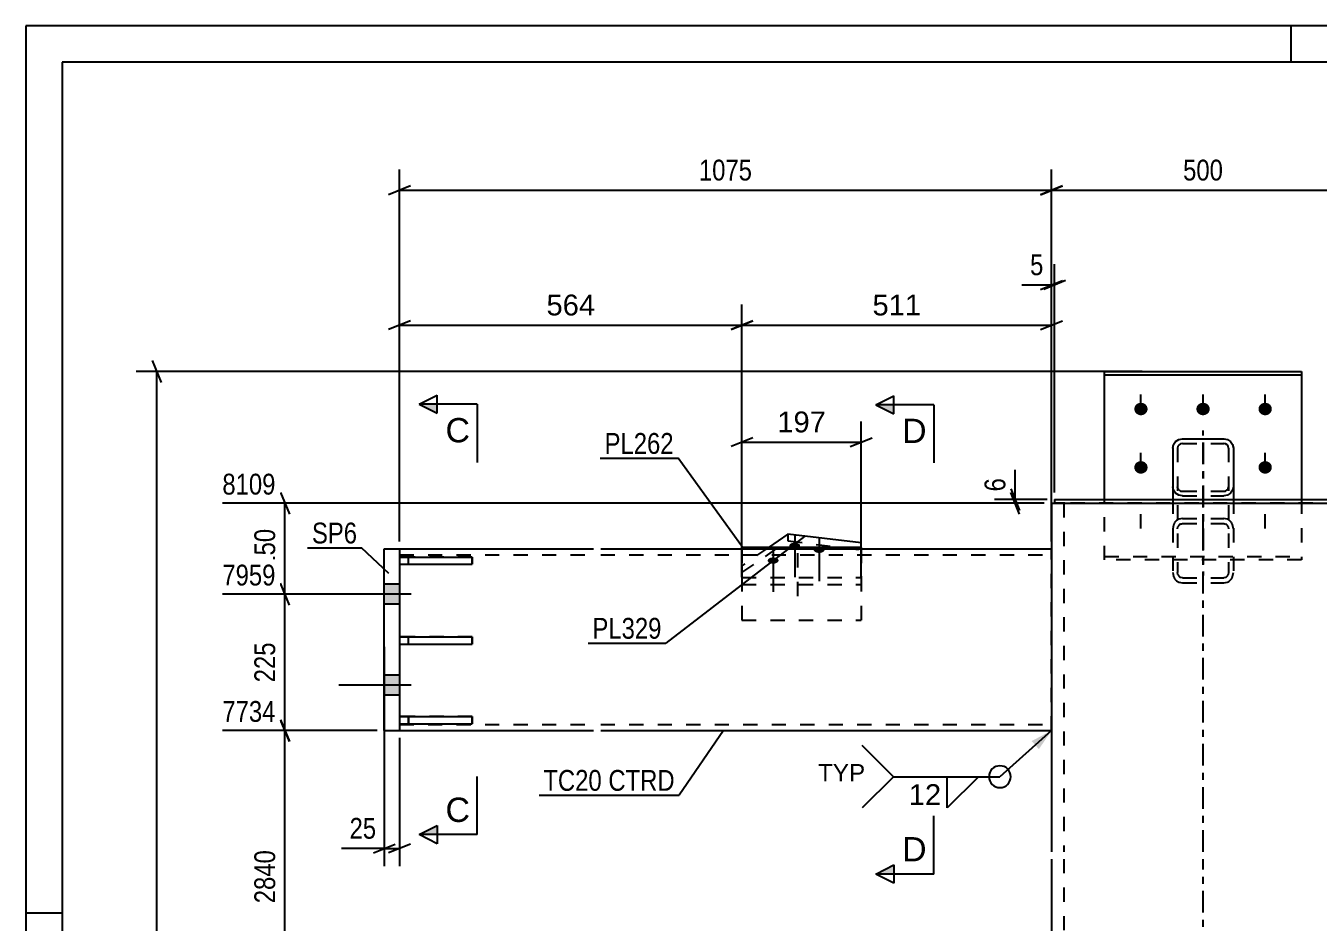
# Model space of a CAD drawing. Header units: millimetres. Extents: x -162 to 432, y -197 to 223.
# Drawn here: x -161.8 to 15.9, y 99.9 to 223.1 of the extents above; entities that cross this region are included whole.
import ezdxf

# ---------------------------------------------------------------- set-up
doc = ezdxf.new("R2010")
doc.units = ezdxf.units.MM
doc.linetypes.add('DXK_LINE_DOT2', pattern=[3.9198, 1.9599, -1.9599])
doc.linetypes.add('DXK_LINE_DOT3', pattern=[5.9187, 2.979, -0.9799, 0.9799, -0.9799])
doc.styles.add('Arial', font='ARIAL.TTF', dxfattribs={"height": 0.2})
doc.styles.add('Arial Narrow', font='ARIALN.TTF', dxfattribs={"height": 0.2})

# ---------------------------------------------------------------- blocks, each defined once
blk = doc.blocks.new('Unknown-284928215-1134')
at = {"color": 5, "linetype": 'Continuous'}
for p, q in [((432.21, 223.11), (-161.79, 223.11)), ((-161.79, 223.11), (-161.79, -196.89)), ((12.21, 218.11), (12.21, 223.11)), ((427.21, 218.11), (-156.79, 218.11)), ((-156.79, 218.11), (-156.79, -191.89)), ((-156.79, 101.11), (-161.79, 101.11))]:
    blk.add_line(p, q, dxfattribs=at)
blk = doc.blocks.new('Part-284928215-3013 - 2965')
at = {"color": 2, "linetype": 'Continuous'}
for p, q in [((-20.33, 157.97), (20.5, 157.97)), ((-20.33, 157.97), (-20.33, 157.47)), ((-20.33, 157.47), (-18.94, 157.47)), ((20.5, 157.47), (19.1, 157.47)), ((20.5, 157.97), (20.5, 157.47))]:
    blk.add_line(p, q, dxfattribs=at)
at = {"color": 7, "linetype": 'DXK_LINE_DOT2'}
blk.add_line((19.1, 157.47), (-18.94, 157.47), dxfattribs=at)
blk = doc.blocks.new('Bolt-284928215-3141 - 2965')
at = {"linetype": 'Continuous'}
for points in [[(-56.07, 151.22), (-56.22, 151.23), (-56.37, 151.26), (-56.51, 151.3), (-56.63, 151.36), (-56.72, 151.43), (-56.78, 151.51), (-56.81, 151.6), (-56.81, 151.68), (-56.78, 151.77), (-56.72, 151.85), (-56.63, 151.92), (-56.51, 151.98), (-56.37, 152.02), (-56.22, 152.05), (-56.07, 152.06), (-55.91, 152.05), (-55.76, 152.02), (-55.63, 151.98), (-55.51, 151.92), (-55.42, 151.85), (-55.35, 151.77), (-55.32, 151.68), (-55.32, 151.6), (-55.35, 151.51), (-55.42, 151.43), (-55.51, 151.36), (-55.63, 151.3), (-55.76, 151.26), (-55.91, 151.23)], [(-52.71, 150.64), (-52.87, 150.65), (-53.01, 150.68), (-53.15, 150.73), (-53.27, 150.78), (-53.36, 150.86), (-53.42, 150.94), (-53.46, 151.02), (-53.46, 151.11), (-53.42, 151.2), (-53.36, 151.28), (-53.27, 151.35), (-53.15, 151.41), (-53.01, 151.45), (-52.87, 151.48), (-52.71, 151.49), (-52.55, 151.48), (-52.4, 151.45), (-52.27, 151.41), (-52.15, 151.35), (-52.06, 151.28), (-52, 151.2), (-51.96, 151.11), (-51.96, 151.02), (-52, 150.94), (-52.06, 150.86), (-52.15, 150.78), (-52.27, 150.73), (-52.4, 150.68), (-52.55, 150.65)], [(-59.04, 149.16), (-59.19, 149.17), (-59.34, 149.2), (-59.48, 149.25), (-59.59, 149.31), (-59.68, 149.38), (-59.75, 149.46), (-59.78, 149.55), (-59.78, 149.64), (-59.75, 149.73), (-59.68, 149.81), (-59.59, 149.89), (-59.48, 149.95), (-59.34, 149.99), (-59.19, 150.02), (-59.04, 150.03), (-58.88, 150.02), (-58.73, 149.99), (-58.59, 149.95), (-58.48, 149.89), (-58.39, 149.81), (-58.32, 149.73), (-58.29, 149.64), (-58.29, 149.55), (-58.32, 149.46), (-58.39, 149.38), (-58.48, 149.31), (-58.59, 149.25), (-58.73, 149.2), (-58.88, 149.17)]]:
    blk.add_hatch(color=1, dxfattribs=at).paths.add_polyline_path(points)
at = {"color": 1, "linetype": 'Continuous'}
for p, q in [((-56.07, 153.21), (-56.07, 147.33)), ((-59.04, 151.16), (-59.04, 145.29)), ((-52.71, 152.63), (-52.71, 146.76))]:
    blk.add_line(p, q, dxfattribs=at)
at = {"color": 1, "linetype": 'DXK_LINE_DOT2'}
blk.add_line((-55.68, 150.59), (-55.68, 144.72), dxfattribs=at)
blk = doc.blocks.new('Part-284928215-2979 - 2965')
at = {"linetype": 'Continuous'}
blk.add_hatch(color=2, dxfattribs=at).paths.add_polyline_path([(0.08, 29.23), (-0.72, 30.63), (0.88, 30.63)])
at = {"color": 7, "linetype": 'DXK_LINE_DOT3'}
for p, q in [((0.08, 109.56), (0.08, 167.47)), ((0.08, 30.17), (0.08, 108.56)), ((0.08, -10), (0.08, 29.17))]:
    blk.add_line(p, q, dxfattribs=at)
at = {"color": 2, "linetype": 'Continuous'}
for p, q in [((-20.75, 157.47), (-20.75, 109.56)), ((-20.75, 157.47), (-20.33, 157.47)), ((-18.94, 157.47), (19.1, 157.47)), ((20.92, 157.47), (20.5, 157.47)), ((20.92, 157.47), (20.92, 109.56)), ((-20.75, 108.56), (-20.75, 30.17)), ((20.92, 108.56), (20.92, 30.17)), ((0.08, 29.23), (-0.72, 30.63)), ((-0.72, 30.63), (0.88, 30.63)), ((0.88, 30.63), (0.08, 29.23)), ((-20.75, 29.17), (-20.75, 12.5)), ((20.92, 29.17), (20.92, 12.5))]:
    blk.add_line(p, q, dxfattribs=at)
at = {"color": 7, "linetype": 'DXK_LINE_DOT2'}
for p, q in [((-18.96, 157.47), (-20.33, 157.47)), ((-18.94, 157.47), (-19.77, 157.47)), ((-19.08, 157.47), (-19.08, 109.56)), ((-18.96, 157.47), (-18.94, 157.47)), ((20.5, 157.47), (18.76, 157.47)), ((19.25, 157.47), (19.25, 109.56)), ((-19.08, 108.56), (-19.08, 30.17)), ((19.25, 108.56), (19.25, 30.17)), ((-19.08, 29.17), (-19.08, 0)), ((19.25, 29.17), (19.25, 0)), ((-20.75, 12.5), (-20.75, 0)), ((20.92, 12.5), (20.92, 0)), ((-20.75, 0), (20.92, 0))]:
    blk.add_line(p, q, dxfattribs=at)
at = {"color": 2, "linetype": 'Continuous'}
blk.add_circle((0.08, 30.13), 1, dxfattribs=at)
blk = doc.blocks.new('Bolt-284928215-2983 - 2965')
at = {"linetype": 'Continuous'}
for points in [[(-112.5, 146.35), (-112.5, 143.6), (-110.41, 143.6), (-110.41, 146.35)], [(-112.5, 146.35), (-112.5, 143.6), (-110.41, 143.6), (-110.41, 146.35)], [(-112.5, 133.85), (-112.5, 131.1), (-110.41, 131.1), (-110.41, 133.85)], [(-112.5, 133.85), (-112.5, 131.1), (-110.41, 131.1), (-110.41, 133.85)]]:
    blk.add_hatch(color=1, dxfattribs=at).paths.add_polyline_path(points)
at = {"color": 1, "linetype": 'Continuous'}
for p, q in [((-110.41, 146.35), (-112.5, 146.35)), ((-110.41, 146.35), (-112.5, 146.35)), ((-108.83, 144.97), (-118.75, 144.97)), ((-108.83, 144.97), (-118.75, 144.97)), ((-110.41, 143.6), (-112.5, 143.6)), ((-110.41, 143.6), (-112.5, 143.6)), ((-110.41, 133.85), (-112.5, 133.85)), ((-110.41, 133.85), (-112.5, 133.85)), ((-108.83, 132.47), (-118.75, 132.47)), ((-108.83, 132.47), (-118.75, 132.47)), ((-110.41, 131.1), (-112.5, 131.1)), ((-110.41, 131.1), (-112.5, 131.1))]:
    blk.add_line(p, q, dxfattribs=at)
blk = doc.blocks.new('Bolt-284928215-2984 - 2965')
at = {"linetype": 'Continuous'}
for points in [[(-8.46, 171.29), (-8.27, 171.27), (-8.09, 171.22), (-7.92, 171.13), (-7.78, 171.01), (-7.66, 170.86), (-7.59, 170.7), (-7.55, 170.52), (-7.55, 170.34), (-7.59, 170.17), (-7.66, 170), (-7.78, 169.86), (-7.92, 169.74), (-8.09, 169.65), (-8.27, 169.59), (-8.46, 169.57), (-8.65, 169.59), (-8.83, 169.65), (-9, 169.74), (-9.14, 169.86), (-9.25, 170), (-9.33, 170.17), (-9.37, 170.34), (-9.37, 170.52), (-9.33, 170.7), (-9.25, 170.86), (-9.14, 171.01), (-9, 171.13), (-8.83, 171.22), (-8.65, 171.27)], [(0.08, 171.29), (0.27, 171.27), (0.46, 171.22), (0.62, 171.13), (0.76, 171.01), (0.88, 170.86), (0.96, 170.7), (1, 170.52), (1, 170.34), (0.96, 170.17), (0.88, 170), (0.76, 169.86), (0.62, 169.74), (0.46, 169.65), (0.27, 169.59), (0.08, 169.57), (-0.11, 169.59), (-0.29, 169.65), (-0.46, 169.74), (-0.6, 169.86), (-0.71, 170), (-0.79, 170.17), (-0.83, 170.34), (-0.83, 170.52), (-0.79, 170.7), (-0.71, 170.86), (-0.6, 171.01), (-0.46, 171.13), (-0.29, 171.22), (-0.11, 171.27)], [(8.63, 171.29), (8.82, 171.27), (9, 171.22), (9.16, 171.13), (9.31, 171.01), (9.42, 170.86), (9.5, 170.7), (9.54, 170.52), (9.54, 170.34), (9.5, 170.17), (9.42, 170), (9.31, 169.86), (9.16, 169.74), (9, 169.65), (8.82, 169.59), (8.63, 169.57), (8.43, 169.59), (8.25, 169.65), (8.09, 169.74), (7.94, 169.86), (7.83, 170), (7.75, 170.17), (7.71, 170.34), (7.71, 170.52), (7.75, 170.7), (7.83, 170.86), (7.94, 171.01), (8.09, 171.13), (8.25, 171.22), (8.43, 171.27)], [(-8.46, 163.27), (-8.27, 163.25), (-8.09, 163.19), (-7.92, 163.1), (-7.78, 162.98), (-7.66, 162.84), (-7.59, 162.67), (-7.55, 162.5), (-7.55, 162.32), (-7.59, 162.14), (-7.66, 161.97), (-7.78, 161.83), (-7.92, 161.71), (-8.09, 161.62), (-8.27, 161.56), (-8.46, 161.54), (-8.65, 161.56), (-8.83, 161.62), (-9, 161.71), (-9.14, 161.83), (-9.25, 161.97), (-9.33, 162.14), (-9.37, 162.32), (-9.37, 162.5), (-9.33, 162.67), (-9.25, 162.84), (-9.14, 162.98), (-9, 163.1), (-8.83, 163.19), (-8.65, 163.25)], [(8.63, 163.27), (8.82, 163.25), (9, 163.19), (9.16, 163.1), (9.31, 162.98), (9.42, 162.84), (9.5, 162.67), (9.54, 162.5), (9.54, 162.32), (9.5, 162.14), (9.42, 161.97), (9.31, 161.83), (9.16, 161.71), (9, 161.62), (8.82, 161.56), (8.63, 161.54), (8.43, 161.56), (8.25, 161.62), (8.09, 161.71), (7.94, 161.83), (7.83, 161.97), (7.75, 162.14), (7.71, 162.32), (7.71, 162.5), (7.75, 162.67), (7.83, 162.84), (7.94, 162.98), (8.09, 163.1), (8.25, 163.19), (8.43, 163.25)]]:
    blk.add_hatch(color=1, dxfattribs=at).paths.add_polyline_path(points)
at = {"color": 1, "linetype": 'Continuous'}
for p, q in [((-8.46, 170.06), (-8.46, 172.43)), ((0.08, 170.06), (0.08, 172.43)), ((8.63, 170.06), (8.63, 172.43)), ((-8.46, 162.03), (-8.46, 164.4)), ((8.63, 162.03), (8.63, 164.4))]:
    blk.add_line(p, q, dxfattribs=at)
at = {"color": 1, "linetype": 'DXK_LINE_DOT2'}
for p, q in [((-8.46, 154.01), (-8.46, 156.37)), ((0.08, 154.01), (0.08, 156.37)), ((8.63, 154.01), (8.63, 156.37))]:
    blk.add_line(p, q, dxfattribs=at)
blk = doc.blocks.new('Part-284928215-3002 - 2965')
at = {"color": 7, "linetype": 'DXK_LINE_DOT2'}
for p, q in [((-100.41, 150.08), (-110.41, 150.08)), ((-110.41, 150.08), (-110.41, 149.08)), ((-109.16, 149.08), (-109.16, 150.08)), ((-100.41, 149.08), (-100.41, 150.08)), ((-110.41, 149.08), (-100.41, 149.08))]:
    blk.add_line(p, q, dxfattribs=at)
blk = doc.blocks.new('Part-284928215-3003 - 2965')
at = {"color": 7, "linetype": 'DXK_LINE_DOT2'}
for p, q in [((-100.41, 139.12), (-110.41, 139.12)), ((-110.41, 139.12), (-110.41, 138.12)), ((-109.16, 138.12), (-109.16, 139.12)), ((-100.41, 138.12), (-100.41, 139.12)), ((-110.41, 138.12), (-100.41, 138.12))]:
    blk.add_line(p, q, dxfattribs=at)
blk = doc.blocks.new('Part-284928215-3004 - 2965')
at = {"color": 2, "linetype": 'Continuous'}
for p, q in [((-110.41, 150.08), (-100.41, 150.08)), ((-110.41, 150.08), (-110.41, 149.08)), ((-100.41, 150.08), (-100.41, 149.08)), ((-110.41, 149.08), (-100.41, 149.08))]:
    blk.add_line(p, q, dxfattribs=at)
at = {"color": 7, "linetype": 'DXK_LINE_DOT2'}
blk.add_line((-109.16, 149.08), (-109.16, 150.08), dxfattribs=at)
blk = doc.blocks.new('Part-284928215-3005 - 2965')
at = {"color": 2, "linetype": 'Continuous'}
for p, q in [((-110.41, 139.12), (-100.41, 139.12)), ((-110.41, 139.12), (-110.41, 138.12)), ((-100.41, 139.12), (-100.41, 138.12)), ((-110.41, 138.12), (-100.41, 138.12))]:
    blk.add_line(p, q, dxfattribs=at)
at = {"color": 7, "linetype": 'DXK_LINE_DOT2'}
blk.add_line((-109.16, 138.12), (-109.16, 139.12), dxfattribs=at)
blk = doc.blocks.new('Part-284928215-3007 - 2965')
at = {"color": 2, "linetype": 'Continuous'}
for p, q in [((-13.46, 157.97), (-13.46, 175.59)), ((-13.46, 175.59), (13.63, 175.59)), ((-13.46, 175.13), (13.63, 175.13)), ((13.63, 175.59), (13.63, 157.97))]:
    blk.add_line(p, q, dxfattribs=at)
at = {"color": 7, "linetype": 'DXK_LINE_DOT2'}
for p, q in [((-13.46, 149.68), (-13.46, 157.97)), ((13.63, 157.97), (13.63, 149.68)), ((-13.46, 150.14), (13.63, 150.14)), ((13.63, 149.68), (-13.46, 149.68))]:
    blk.add_line(p, q, dxfattribs=at)
blk = doc.blocks.new('Part-284928215-3019 - 2965')
at = {"color": 7, "linetype": 'DXK_LINE_DOT2'}
for p, q in [((-100.41, 128.16), (-110.41, 128.16)), ((-110.41, 128.16), (-110.41, 127.16)), ((-109.16, 128.16), (-109.16, 127.16)), ((-100.41, 127.16), (-100.41, 128.16)), ((-110.41, 127.16), (-100.41, 127.16))]:
    blk.add_line(p, q, dxfattribs=at)
blk = doc.blocks.new('Part-284928215-3022 - 2965')
at = {"color": 2, "linetype": 'Continuous'}
for p, q in [((-110.41, 128.16), (-100.41, 128.16)), ((-110.41, 128.16), (-110.41, 127.16)), ((-100.41, 128.16), (-100.41, 127.16)), ((-110.41, 127.16), (-100.41, 127.16))]:
    blk.add_line(p, q, dxfattribs=at)
at = {"color": 7, "linetype": 'DXK_LINE_DOT2'}
blk.add_line((-109.16, 127.16), (-109.16, 128.16), dxfattribs=at)
blk = doc.blocks.new('Part-284928215-3133 - 2965')
at = {"color": 2, "linetype": 'Continuous'}
for p, q in [((-4.08, 165.07), (-3.98, 165.55)), ((-3.98, 165.55), (-3.69, 165.95)), ((-3.69, 165.95), (-3.26, 166.23)), ((-3.26, 166.23), (-2.75, 166.32)), ((-2.75, 166.32), (2.92, 166.32)), ((2.92, 166.32), (3.43, 166.23)), ((3.43, 166.23), (3.86, 165.95)), ((3.86, 165.95), (4.15, 165.55)), ((4.15, 165.55), (4.25, 165.07)), ((-4.08, 165.07), (-4.08, 157.97)), ((4.25, 165.07), (4.25, 157.97))]:
    blk.add_line(p, q, dxfattribs=at)
at = {"color": 7, "linetype": 'DXK_LINE_DOT2'}
for p, q in [((-3.37, 165.31), (-3.42, 165.07)), ((-3.22, 165.51), (-3.37, 165.31)), ((-3, 165.65), (-3.22, 165.51)), ((-2.75, 165.69), (-3, 165.65)), ((-2.75, 165.69), (2.92, 165.69)), ((3.17, 165.65), (2.92, 165.69)), ((3.39, 165.51), (3.17, 165.65)), ((3.53, 165.31), (3.39, 165.51)), ((3.58, 165.07), (3.53, 165.31)), ((-3.42, 165.07), (-3.42, 147.94)), ((3.58, 165.07), (3.58, 147.94)), ((-3.98, 159.26), (-4.08, 159.74)), ((-3.69, 158.86), (-3.98, 159.26)), ((-3.26, 158.59), (-3.69, 158.86)), ((-3.37, 159.5), (-3.42, 159.74)), ((-3.26, 159.35), (-3.37, 159.5)), ((-3.22, 159.3), (-3.26, 159.35)), ((-2.75, 158.49), (-3.26, 158.59)), ((-3.22, 159.3), (-3, 159.16)), ((-3, 159.16), (-2.75, 159.12)), ((-2.75, 159.12), (2.92, 159.12)), ((-2.75, 158.49), (2.92, 158.49)), ((2.92, 159.12), (3.17, 159.16)), ((3.43, 158.59), (2.92, 158.49)), ((3.17, 159.16), (3.39, 159.3)), ((3.39, 159.3), (3.43, 159.35)), ((3.43, 159.35), (3.53, 159.5)), ((3.86, 158.86), (3.43, 158.59)), ((3.53, 159.5), (3.58, 159.74)), ((4.15, 159.26), (3.86, 158.86)), ((4.25, 159.74), (4.15, 159.26)), ((-4.08, 157.97), (-4.08, 147.94)), ((4.25, 157.97), (4.25, 147.94)), ((-2.75, 155.39), (-3.26, 155.28)), ((-3, 154.62), (-2.75, 154.68)), ((-2.75, 155.39), (2.92, 155.39)), ((-2.75, 154.68), (2.92, 154.68)), ((3.43, 155.28), (2.92, 155.39)), ((2.92, 154.68), (3.17, 154.62)), ((-3.98, 154.51), (-4.08, 153.97)), ((-3.42, 153.97), (-3.37, 154.24)), ((3.53, 154.24), (3.58, 153.97)), ((4.25, 153.97), (4.15, 154.51)), ((-4.08, 147.94), (-3.98, 147.4)), ((-3.37, 147.67), (-3.42, 147.94)), ((3.58, 147.94), (3.53, 147.67)), ((4.15, 147.4), (4.25, 147.94)), ((-3.26, 146.63), (-2.75, 146.52)), ((-2.75, 147.23), (-3, 147.28)), ((-2.75, 147.23), (2.92, 147.23)), ((-2.75, 146.52), (2.92, 146.52)), ((3.17, 147.28), (2.92, 147.23)), ((2.92, 146.52), (3.43, 146.63))]:
    blk.add_line(p, q, dxfattribs=at)
at = {"color": 7, "linetype": 'DXK_LINE_DOT3'}
blk.add_line((0.08, 165.83), (0.08, 147.53), dxfattribs=at)
at = {"color": 7, "linetype": 'DXK_LINE_DOT2'}
for centre, radius, start, end in [((-2.69, 154.02), 1.38, 114.3199, 159.2417), ((-2.72, 154), 0.69, 114.3199, 159.2417), ((2.89, 154), 0.69, 20.7583, 65.6801), ((2.86, 154.02), 1.38, 20.7583, 65.6801), ((-2.72, 147.91), 0.69, 200.7583, 245.6801), ((2.89, 147.91), 0.69, 294.3199, 339.2417), ((-2.69, 147.88), 1.38, 200.7583, 245.6801), ((2.86, 147.88), 1.38, 294.3199, 339.2417)]:
    blk.add_arc(centre, radius, start, end, dxfattribs=at)
blk = doc.blocks.new('Part-284928215-3028 - 2965')
at = {"color": 2, "linetype": 'Continuous'}
for p, q in [((-112.5, 126.22), (-112.5, 151.22)), ((-112.5, 151.22), (-110.41, 151.22)), ((-110.41, 151.22), (-110.41, 150.08)), ((-110.41, 149.08), (-110.41, 139.12)), ((-110.41, 138.12), (-110.41, 128.16)), ((-112.5, 126.22), (-110.41, 126.22)), ((-110.41, 127.16), (-110.41, 126.22))]:
    blk.add_line(p, q, dxfattribs=at)
at = {"color": 7, "linetype": 'DXK_LINE_DOT2'}
for p, q in [((-110.41, 150.08), (-110.41, 149.08)), ((-110.41, 139.12), (-110.41, 138.12)), ((-110.41, 128.16), (-110.41, 127.16))]:
    blk.add_line(p, q, dxfattribs=at)
blk = doc.blocks.new('Part-284928215-3112 - 2965')
at = {"color": 2, "linetype": 'Continuous'}
for p, q in [((-110.41, 151.22), (-83.75, 151.22)), ((-82.75, 151.22), (-20.75, 151.22)), ((-110.41, 126.22), (-83.75, 126.22)), ((-82.75, 126.22), (-20.75, 126.22))]:
    blk.add_line(p, q, dxfattribs=at)
at = {"color": 7, "linetype": 'DXK_LINE_DOT2'}
for p, q in [((-110.41, 151.22), (-110.41, 126.22)), ((-20.75, 126.22), (-20.75, 151.22)), ((-20.75, 151.22), (-20.75, 151.22)), ((-20.75, 151.22), (-20.75, 151.22)), ((-110.41, 150.39), (-83.75, 150.39)), ((-82.75, 150.39), (-20.75, 150.39)), ((-110.41, 127.06), (-83.75, 127.06)), ((-82.75, 127.06), (-20.75, 127.06)), ((-20.75, 126.22), (-20.75, 126.22)), ((-20.75, 126.22), (-20.75, 126.22))]:
    blk.add_line(p, q, dxfattribs=at)
blk = doc.blocks.new('Part-284928215-3140 - 2965')
at = {"color": 2, "linetype": 'Continuous'}
for p, q in [((-63.32, 151.39), (-63.32, 151.22)), ((-46.93, 151.39), (-63.32, 151.39)), ((-46.93, 151.22), (-46.93, 151.39))]:
    blk.add_line(p, q, dxfattribs=at)
at = {"color": 7, "linetype": 'DXK_LINE_DOT2'}
for p, q in [((-63.32, 151.22), (-63.32, 141.39)), ((-46.93, 151.22), (-46.93, 141.39)), ((-63.32, 141.39), (-46.93, 141.39))]:
    blk.add_line(p, q, dxfattribs=at)
blk = doc.blocks.new('Part-284928215-3178 - 2965')
at = {"color": 2, "linetype": 'Continuous'}
for p, q in [((-57.01, 153.23), (-59.69, 151.39)), ((-46.93, 152.03), (-57.01, 153.23)), ((-46.93, 151.39), (-46.93, 152.03))]:
    blk.add_line(p, q, dxfattribs=at)
at = {"color": 7, "linetype": 'DXK_LINE_DOT2'}
for p, q in [((-57.01, 153.23), (-57.01, 152.29)), ((-63.32, 147.95), (-57.01, 152.29)), ((-59.69, 151.39), (-63.32, 148.89)), ((-57.01, 152.29), (-46.93, 151.09)), ((-46.93, 151.39), (-46.93, 146.31)), ((-63.32, 148.89), (-63.32, 146.31)), ((-63.32, 147.25), (-46.93, 147.25)), ((-63.32, 146.31), (-46.93, 146.31))]:
    blk.add_line(p, q, dxfattribs=at)
blk = doc.blocks.new('StraightDimension-284928215-3511 - 2965')
at = {"color": 7, "linetype": 'Continuous'}
for p, q in [((-113.5, 126.22), (-134.77, 126.22)), ((-125.56, 124.72), (-126.76, 127.72)), ((-126.16, 86.06), (-126.16, 126.22)), ((-126.76, 87.56), (-125.56, 84.56)), ((-67.58, 86.06), (-134.77, 86.06))]:
    blk.add_line(p, q, dxfattribs=at)
at = {"color": 0, "linetype": 'Continuous'}
blk.add_wipeout([(-126.86, 126.82), (-126.86, 131.02), (-135.37, 131.02), (-135.37, 126.82)], dxfattribs=at)
at = {"color": 0}
blk.add_wipeout([(-126.91, 110.4), (-131.11, 110.4), (-131.11, 101.88), (-126.91, 101.88)], dxfattribs=at)
at = {"color": 3, "linetype": 'Continuous', "style": 'Arial Narrow'}
blk.add_text('7734', height=2.863, dxfattribs=at).set_placement((-134.77, 127.42))
at = {"color": 3, "style": 'Arial Narrow'}
blk.add_text('2840', height=2.863, rotation=90.0002, dxfattribs=at).set_placement((-127.51, 102.48))
blk = doc.blocks.new('StraightDimension-284928215-3202 - 2965')
at = {"color": 7, "linetype": 'Continuous'}
for p, q in [((-112.5, 137.72), (-112.5, 107.6)), ((-110.41, 125.22), (-110.41, 107.6)), ((-114, 109.4), (-111, 110.6)), ((-108.91, 110.6), (-111.91, 109.4)), ((-112.5, 110), (-110.41, 110))]:
    blk.add_line(p, q, dxfattribs=at)
at = {"color": 0}
blk.add_wipeout([(-113.02, 110.75), (-113.02, 114.95), (-117.88, 114.95), (-117.88, 110.75)], dxfattribs=at)
at = {"color": 7, "linetype": 'Continuous'}
blk.add_line((-112.5, 110), (-118.4, 110), dxfattribs=at)
blk.add_line((-112.5, 110), (-118.4, 110), dxfattribs=at)
at = {"color": 3, "style": 'Arial Narrow'}
blk.add_text('25', height=2.863, dxfattribs=at).set_placement((-117.28, 111.35))
blk = doc.blocks.new('StraightDimension-284928215-3289 - 2965')
at = {"color": 7, "linetype": 'Continuous'}
for p, q in [((-20.75, 158.47), (-20.75, 190.33)), ((-20.33, 158.97), (-20.33, 190.33)), ((-22.25, 186.88), (-19.25, 188.08)), ((-18.83, 188.08), (-21.83, 186.88)), ((-20.75, 187.48), (-20.33, 187.48))]:
    blk.add_line(p, q, dxfattribs=at)
at = {"color": 0}
blk.add_wipeout([(-21.28, 188.23), (-21.28, 192.43), (-24.3, 192.43), (-24.3, 188.23)], dxfattribs=at)
at = {"color": 7, "linetype": 'Continuous'}
blk.add_line((-20.75, 187.48), (-24.83, 187.48), dxfattribs=at)
blk.add_line((-20.75, 187.48), (-24.83, 187.48), dxfattribs=at)
at = {"color": 3, "style": 'Arial Narrow'}
blk.add_text('5', height=2.86, dxfattribs=at).set_placement((-23.7, 188.83))
blk = doc.blocks.new('StraightDimension-284928215-3308 - 2965')
at = {"color": 7, "linetype": 'Continuous'}
for p, q in [((-20.75, 152.22), (-20.75, 203.35)), ((20.92, 152.22), (20.92, 203.35)), ((-19.25, 201.1), (-22.25, 199.9)), ((19.42, 199.9), (22.42, 201.1)), ((-20.75, 200.5), (20.92, 200.5))]:
    blk.add_line(p, q, dxfattribs=at)
at = {"color": 0}
blk.add_wipeout([(3.43, 201.25), (3.43, 205.45), (-3.26, 205.45), (-3.26, 201.25)], dxfattribs=at)
at = {"color": 3, "style": 'Arial Narrow'}
blk.add_text('500', height=2.863, dxfattribs=at).set_placement((-2.66, 201.85))
blk = doc.blocks.new('StraightDimension-284928215-3318 - 2965')
at = {"color": 7, "linetype": 'Continuous'}
for p, q in [((-110.41, 152.22), (-110.41, 203.35)), ((-20.75, 152.22), (-20.75, 203.35)), ((-108.91, 201.1), (-111.91, 199.9)), ((-22.25, 199.9), (-19.25, 201.1)), ((-110.41, 200.5), (-20.75, 200.5))]:
    blk.add_line(p, q, dxfattribs=at)
at = {"color": 0}
blk.add_wipeout([(-61.32, 201.25), (-61.32, 205.45), (-69.84, 205.45), (-69.84, 201.25)], dxfattribs=at)
at = {"color": 3, "style": 'Arial Narrow'}
blk.add_text('1075', height=2.863, dxfattribs=at).set_placement((-69.24, 201.85))
blk = doc.blocks.new('StraightDimension-284928215-3394 - 2965')
at = {"color": 7, "linetype": 'Continuous'}
for p, q in [((-110.41, 152.22), (-110.41, 184.8)), ((-63.32, 150.27), (-63.32, 184.8)), ((-108.91, 182.55), (-111.91, 181.35)), ((-110.41, 181.95), (-63.32, 181.95)), ((-64.82, 181.35), (-61.82, 182.55))]:
    blk.add_line(p, q, dxfattribs=at)
at = {"color": 0}
blk.add_wipeout([(-82.93, 182.7), (-82.93, 186.9), (-90.8, 186.9), (-90.8, 182.7)], dxfattribs=at)
at = {"color": 3, "style": 'Arial'}
blk.add_text('564', height=2.865, dxfattribs=at).set_placement((-90.2, 183.3))
blk = doc.blocks.new('StraightDimension-284928215-3404 - 2965')
at = {"color": 7, "linetype": 'Continuous'}
for p, q in [((-63.32, 150.27), (-63.32, 184.8)), ((-20.75, 152.22), (-20.75, 184.8)), ((-61.82, 182.55), (-64.82, 181.35)), ((-63.32, 181.95), (-20.75, 181.95)), ((-22.25, 181.35), (-19.25, 182.55))]:
    blk.add_line(p, q, dxfattribs=at)
at = {"color": 0}
blk.add_wipeout([(-38.1, 182.7), (-38.1, 186.9), (-45.97, 186.9), (-45.97, 182.7)], dxfattribs=at)
at = {"color": 3, "style": 'Arial'}
blk.add_text('511', height=2.865, dxfattribs=at).set_placement((-45.37, 183.3))
blk = doc.blocks.new('StraightDimension-284928215-3436 - 2965')
at = {"color": 7, "linetype": 'Continuous'}
for p, q in [((-143.16, 174.09), (-144.36, 177.09)), ((-8.27, 175.59), (-146.61, 175.59)), ((-143.76, -2.08), (-143.76, 175.59)), ((-144.36, -0.58), (-143.16, -3.58)), ((-34.25, -2.08), (-146.61, -2.08))]:
    blk.add_line(p, q, dxfattribs=at)
at = {"color": 0}
blk.add_wipeout([(-144.51, 91.8), (-148.71, 91.8), (-148.71, 81.7), (-144.51, 81.7)], dxfattribs=at)
at = {"color": 3, "style": 'Arial'}
blk.add_text('8351', height=2.865, rotation=90.0002, dxfattribs=at).set_placement((-145.11, 82.3))
blk = doc.blocks.new('StraightDimension-284928215-3445 - 2965')
at = {"color": 7, "linetype": 'Continuous'}
for p, q in [((-63.32, 147.31), (-63.32, 168.72)), ((-46.93, 147.31), (-46.93, 168.72)), ((-61.82, 166.47), (-64.82, 165.27)), ((-63.32, 165.87), (-46.93, 165.87)), ((-48.43, 165.27), (-45.43, 166.47))]:
    blk.add_line(p, q, dxfattribs=at)
at = {"color": 0}
blk.add_wipeout([(-51.19, 166.62), (-51.19, 170.82), (-59.06, 170.82), (-59.06, 166.62)], dxfattribs=at)
at = {"color": 3, "style": 'Arial'}
blk.add_text('197', height=2.865, dxfattribs=at).set_placement((-58.46, 167.22))
blk = doc.blocks.new('StraightDimension-284928215-3450 - 2965')
at = {"color": 7, "linetype": 'Continuous'}
for p, q in [((-26.35, 159.47), (-25.15, 156.47)), ((-25.15, 155.97), (-26.35, 158.97)), ((-21.33, 157.97), (-28.6, 157.97)), ((-21.75, 157.47), (-28.6, 157.47)), ((-25.75, 157.47), (-25.75, 157.97))]:
    blk.add_line(p, q, dxfattribs=at)
at = {"color": 0}
blk.add_wipeout([(-26.5, 161.52), (-30.7, 161.52), (-30.7, 158.5), (-26.5, 158.5)], dxfattribs=at)
at = {"color": 7, "linetype": 'Continuous'}
blk.add_line((-25.75, 157.97), (-25.75, 162.05), dxfattribs=at)
blk.add_line((-25.75, 157.97), (-25.75, 162.05), dxfattribs=at)
at = {"color": 3, "style": 'Arial Narrow'}
blk.add_text('6', height=2.86, rotation=90.0002, dxfattribs=at).set_placement((-27.1, 159.1))
blk = doc.blocks.new('StraightDimension-284928215-3493 - 2965')
at = {"color": 7, "linetype": 'Continuous'}
for p, q in [((-126.76, 158.97), (-125.56, 155.97)), ((-21.75, 157.47), (-134.77, 157.47)), ((-126.16, 144.97), (-126.16, 157.47)), ((-125.56, 143.47), (-126.76, 146.47)), ((-117.66, 144.97), (-134.77, 144.97))]:
    blk.add_line(p, q, dxfattribs=at)
at = {"color": 0, "linetype": 'Continuous'}
blk.add_wipeout([(-126.86, 158.07), (-126.86, 162.27), (-135.37, 162.27), (-135.37, 158.07)], dxfattribs=at)
at = {"color": 0}
blk.add_wipeout([(-126.91, 154.56), (-131.11, 154.56), (-131.11, 147.88), (-126.91, 147.88)], dxfattribs=at)
at = {"color": 3, "linetype": 'Continuous', "style": 'Arial Narrow'}
blk.add_text('8109', height=2.863, dxfattribs=at).set_placement((-134.77, 158.67))
at = {"color": 3, "style": 'Arial Narrow'}
blk.add_text('150', height=2.863, rotation=90.0002, dxfattribs=at).set_placement((-127.51, 148.48))
blk = doc.blocks.new('StraightDimension-284928215-3502 - 2965')
at = {"color": 7, "linetype": 'Continuous'}
for p, q in [((-125.56, 143.47), (-126.76, 146.47)), ((-117.66, 144.97), (-134.77, 144.97)), ((-126.16, 126.22), (-126.16, 144.97)), ((-113.5, 126.22), (-134.77, 126.22)), ((-126.76, 127.72), (-125.56, 124.72))]:
    blk.add_line(p, q, dxfattribs=at)
at = {"color": 0, "linetype": 'Continuous'}
blk.add_wipeout([(-126.86, 145.57), (-126.86, 149.77), (-135.37, 149.77), (-135.37, 145.57)], dxfattribs=at)
at = {"color": 0}
blk.add_wipeout([(-126.91, 138.94), (-131.11, 138.94), (-131.11, 132.26), (-126.91, 132.26)], dxfattribs=at)
at = {"color": 3, "linetype": 'Continuous', "style": 'Arial Narrow'}
blk.add_text('7959', height=2.863, dxfattribs=at).set_placement((-134.77, 146.17))
at = {"color": 3, "style": 'Arial Narrow'}
blk.add_text('225', height=2.863, rotation=90.0002, dxfattribs=at).set_placement((-127.51, 132.86))
blk = doc.blocks.new('Mark-284928215-3108 - 2965')
at = {"color": 0}
for points in [[(-82.59, 117.94), (-82.59, 120.94), (-90.63, 120.94), (-90.63, 117.94)], [(-72.57, 117.94), (-72.57, 120.94), (-81.69, 120.94), (-81.69, 117.94)]]:
    blk.add_wipeout(points, dxfattribs=at)
for points in [[(-82.59, 117.94), (-82.59, 120.94), (-90.63, 120.94), (-90.63, 117.94)], [(-72.57, 117.94), (-72.57, 120.94), (-81.69, 120.94), (-81.69, 117.94)]]:
    blk.add_wipeout(points, dxfattribs=at)
at = {"color": 30, "linetype": 'Continuous'}
for p in [(-65.84, 126.22), (-91.23, 117.34)]:
    blk.add_line(p, (-71.97, 117.34), dxfattribs=at)
at = {"color": 3, "style": 'Arial Narrow'}
for s, p in [('TC20', (-90.63, 117.94)), ('CTRD', (-81.69, 117.94))]:
    blk.add_text(s, height=2.863, dxfattribs=at).set_placement(p)
blk = doc.blocks.new('Mark-284928215-3024 - 2965')
at = {"color": 0}
blk.add_wipeout([(-116.24, 151.95), (-116.24, 154.95), (-122.45, 154.95), (-122.45, 151.95)], dxfattribs=at)
blk.add_wipeout([(-116.24, 151.95), (-116.24, 154.95), (-122.45, 154.95), (-122.45, 151.95)], dxfattribs=at)
at = {"color": 30, "linetype": 'Continuous'}
for p in [(-123.05, 151.35), (-111.88, 147.81)]:
    blk.add_line(p, (-115.64, 151.35), dxfattribs=at)
at = {"color": 3, "style": 'Arial Narrow'}
blk.add_text('SP6', height=2.863, dxfattribs=at).set_placement((-122.45, 151.95))
blk = doc.blocks.new('Mark-284928215-3136 - 2965')
at = {"color": 0}
blk.add_wipeout([(-72.71, 164.27), (-72.71, 167.27), (-82.21, 167.27), (-82.21, 164.27)], dxfattribs=at)
blk.add_wipeout([(-72.71, 164.27), (-72.71, 167.27), (-82.21, 167.27), (-82.21, 164.27)], dxfattribs=at)
at = {"color": 30, "linetype": 'Continuous'}
for p in [(-82.81, 163.67), (-63.17, 151.29)]:
    blk.add_line(p, (-72.11, 163.67), dxfattribs=at)
at = {"color": 3, "style": 'Arial Narrow'}
blk.add_text('PL262', height=2.863, dxfattribs=at).set_placement((-82.21, 164.27))
blk = doc.blocks.new('SectionMark-284928215-3545 - 2965')
at = {"linetype": 'Continuous'}
for points in [[(-42.43, 171.01), (-42.43, 169.76), (-44.93, 171.01)], [(-42.43, 107.74), (-42.43, 106.49), (-44.93, 106.49)]]:
    blk.add_hatch(color=6, dxfattribs=at).paths.add_polyline_path(points)
at = {"color": 6, "linetype": 'Continuous'}
for p, q in [((-44.93, 171.01), (-42.43, 172.26)), ((-36.93, 171.01), (-44.93, 171.01)), ((-44.93, 171.01), (-42.43, 169.76)), ((-42.43, 169.76), (-42.43, 172.26)), ((-36.93, 171.01), (-36.93, 163.01)), ((-36.93, 106.49), (-36.93, 114.49)), ((-44.93, 106.49), (-42.43, 107.74)), ((-42.43, 107.74), (-42.43, 105.24)), ((-36.93, 106.49), (-44.93, 106.49)), ((-42.43, 105.24), (-44.93, 106.49))]:
    blk.add_line(p, q, dxfattribs=at)
at = {"color": 0, "linetype": 'Continuous'}
for points in [[(-37.93, 165.76), (-37.93, 169.26), (-41.3, 169.26), (-41.3, 165.76)], [(-37.93, 108.24), (-37.93, 111.74), (-41.3, 111.74), (-41.3, 108.24)]]:
    blk.add_wipeout(points, dxfattribs=at)
at = {"color": 3, "linetype": 'Continuous', "style": 'Arial'}
for p in [(-41.3, 165.76), (-41.3, 108.24)]:
    blk.add_text('D', height=3.34, dxfattribs=at).set_placement(p)
blk = doc.blocks.new('Mark-284928215-3174 - 2965')
at = {"color": 0}
blk.add_wipeout([(-74.38, 138.85), (-74.38, 141.85), (-83.88, 141.85), (-83.88, 138.85)], dxfattribs=at)
blk.add_wipeout([(-74.38, 138.85), (-74.38, 141.85), (-83.88, 141.85), (-83.88, 138.85)], dxfattribs=at)
at = {"color": 30, "linetype": 'Continuous'}
for p in [(-54.66, 152.95), (-84.48, 138.25)]:
    blk.add_line(p, (-73.78, 138.25), dxfattribs=at)
at = {"color": 3, "style": 'Arial Narrow'}
blk.add_text('PL329', height=2.863, dxfattribs=at).set_placement((-83.88, 138.85))
blk = doc.blocks.new('SectionMark-284928215-3543 - 2965')
at = {"linetype": 'Continuous'}
for points in [[(-105.22, 171.1), (-105.22, 169.85), (-107.72, 171.1)], [(-105.22, 113.16), (-105.22, 111.91), (-107.72, 111.91)]]:
    blk.add_hatch(color=6, dxfattribs=at).paths.add_polyline_path(points)
at = {"color": 6, "linetype": 'Continuous'}
for p, q in [((-107.72, 171.1), (-105.22, 172.35)), ((-99.72, 171.1), (-107.72, 171.1)), ((-107.72, 171.1), (-105.22, 169.85)), ((-105.22, 169.85), (-105.22, 172.35)), ((-99.72, 171.1), (-99.72, 163.1)), ((-99.72, 111.91), (-99.72, 119.91)), ((-107.72, 111.91), (-105.22, 113.16)), ((-105.22, 113.16), (-105.22, 110.66)), ((-99.72, 111.91), (-107.72, 111.91)), ((-105.22, 110.66), (-107.72, 111.91))]:
    blk.add_line(p, q, dxfattribs=at)
at = {"color": 0, "linetype": 'Continuous'}
for points in [[(-100.72, 165.85), (-100.72, 169.35), (-104.09, 169.35), (-104.09, 165.85)], [(-100.72, 113.66), (-100.72, 117.16), (-104.09, 117.16), (-104.09, 113.66)]]:
    blk.add_wipeout(points, dxfattribs=at)
at = {"color": 3, "linetype": 'Continuous', "style": 'Arial'}
for p in [(-104.09, 165.85), (-104.09, 113.66)]:
    blk.add_text('C', height=3.34, dxfattribs=at).set_placement(p)
blk = doc.blocks.new('WeldMark-284928215-3576 - 2965')
at = {"linetype": 'Continuous'}
blk.add_hatch(color=30, dxfattribs=at).paths.add_polyline_path([(-23.48, 124.78), (-20.75, 126.22), (-22.49, 123.67)])
at = {"color": 30, "linetype": 'Continuous'}
blk.add_line((-20.75, 126.22), (-27.85, 119.88), dxfattribs=at)
at = {"color": 3, "linetype": 'Continuous'}
for q in [(-46.78, 124.17), (-46.78, 115.6)]:
    blk.add_line((-42.49, 119.88), q, dxfattribs=at)
for start, end in [(90, 270), (270, 90)]:
    blk.add_arc((-27.85, 119.88), 1.5, start, end, dxfattribs=at)
at = {"color": 0}
blk.add_wipeout([(-35.75, 115.78), (-35.75, 119.18), (-40.59, 119.18), (-40.59, 115.78)], dxfattribs=at)
at = {"color": 30, "linetype": 'Continuous'}
blk.add_line((-42.49, 119.88), (-27.85, 119.88), dxfattribs=at)
at = {"color": 3, "linetype": 'Continuous'}
for p, q in [((-35.09, 119.88), (-30.8, 119.88)), ((-30.8, 119.88), (-35.09, 115.6)), ((-35.09, 115.6), (-35.09, 119.88))]:
    blk.add_line(p, q, dxfattribs=at)
at = {"color": 3, "style": 'Arial'}
blk.add_text('12', height=2.865, dxfattribs=at).set_placement((-40.39, 115.98))
at = {"color": 0, "linetype": 'Continuous'}
blk.add_wipeout([(-46.39, 119.23), (-46.39, 121.73), (-52.87, 121.73), (-52.87, 119.23)], dxfattribs=at)
blk.add_wipeout([(-46.39, 119.23), (-46.39, 121.73), (-52.87, 121.73), (-52.87, 119.23)], dxfattribs=at)
at = {"color": 3, "linetype": 'Continuous', "style": 'Arial'}
blk.add_text('TYP', height=2.388, dxfattribs=at).set_placement((-52.87, 119.23))

msp = doc.modelspace()

# ---------------------------------------------------------------- block references
for name in ['Unknown-284928215-1134', 'Part-284928215-3007 - 2965', 'Bolt-284928215-2984 - 2965', 'Part-284928215-2979 - 2965', 'Part-284928215-3133 - 2965', 'Part-284928215-3013 - 2965', 'Part-284928215-3178 - 2965', 'Bolt-284928215-3141 - 2965', 'Part-284928215-3028 - 2965', 'Part-284928215-3112 - 2965', 'Part-284928215-3140 - 2965', 'Part-284928215-3002 - 2965', 'Part-284928215-3004 - 2965', 'Bolt-284928215-2983 - 2965', 'Part-284928215-3003 - 2965', 'Part-284928215-3005 - 2965', 'Part-284928215-3019 - 2965', 'Part-284928215-3022 - 2965']:
    msp.add_blockref(name, (0, 0))

# ---------------------------------------------------------------- next in the draw order: block references
for name in ['StraightDimension-284928215-3289 - 2965', 'StraightDimension-284928215-3511 - 2965']:
    msp.add_blockref(name, (0, 0))

# ---------------------------------------------------------------- next in the draw order: block references
for name in ['StraightDimension-284928215-3308 - 2965', 'StraightDimension-284928215-3202 - 2965']:
    msp.add_blockref(name, (0, 0))

# ---------------------------------------------------------------- next in the draw order: block references
msp.add_blockref('StraightDimension-284928215-3318 - 2965', (0, 0))

# ---------------------------------------------------------------- next in the draw order: block references
msp.add_blockref('StraightDimension-284928215-3394 - 2965', (0, 0))

# ---------------------------------------------------------------- next in the draw order: block references
msp.add_blockref('StraightDimension-284928215-3404 - 2965', (0, 0))

# ---------------------------------------------------------------- next in the draw order: block references
msp.add_blockref('StraightDimension-284928215-3436 - 2965', (0, 0))

# ---------------------------------------------------------------- next in the draw order: block references
for name in ['StraightDimension-284928215-3445 - 2965', 'StraightDimension-284928215-3450 - 2965', 'Mark-284928215-3108 - 2965']:
    msp.add_blockref(name, (0, 0))

# ---------------------------------------------------------------- next in the draw order: block references
msp.add_blockref('StraightDimension-284928215-3493 - 2965', (0, 0))

# ---------------------------------------------------------------- next in the draw order: block references
for name in ['SectionMark-284928215-3543 - 2965', 'SectionMark-284928215-3545 - 2965', 'Mark-284928215-3136 - 2965', 'StraightDimension-284928215-3502 - 2965']:
    msp.add_blockref(name, (0, 0))

# ---------------------------------------------------------------- next in the draw order: block references
for name in ['Mark-284928215-3024 - 2965', 'Mark-284928215-3174 - 2965', 'WeldMark-284928215-3576 - 2965']:
    msp.add_blockref(name, (0, 0))

doc.saveas('drawing.dxf')
